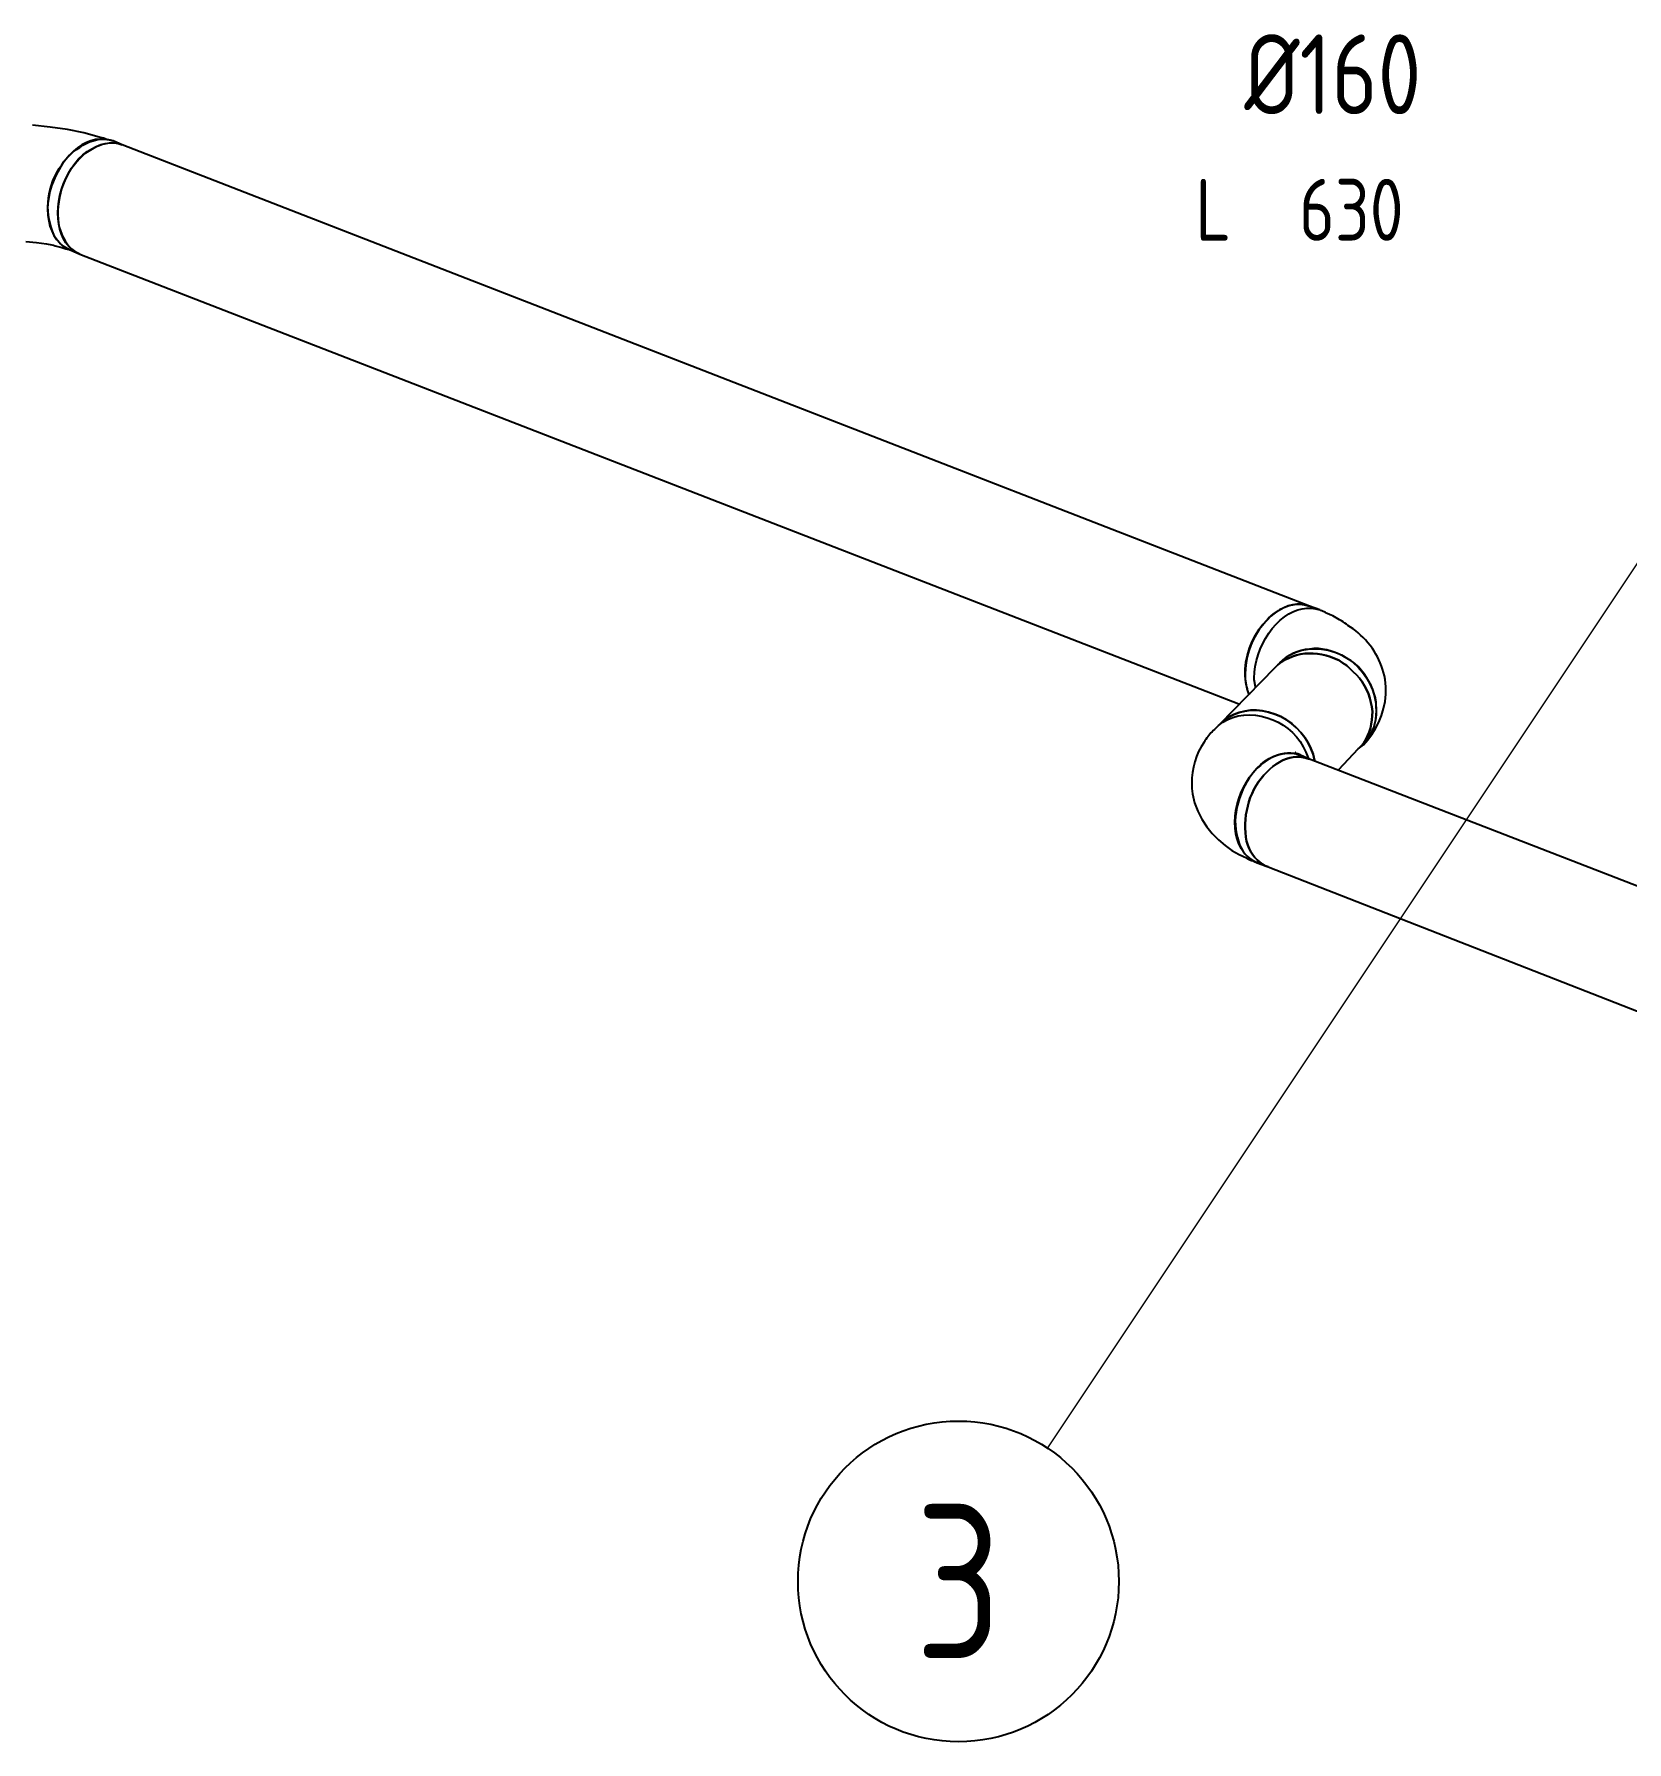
# Model space of a CAD drawing. Header units: metres. Extents: x 20 to 415, y 5 to 292.
# Drawn here: x 200.93 to 226.75, y 162.22 to 189.9 of the extents above; entities that cross this region are included whole.
import ezdxf
from ezdxf.enums import TextEntityAlignment as Align

# ---------------------------------------------------------------- set-up
doc = ezdxf.new("R2010")
doc.units = ezdxf.units.M
for name, color, linetype in [('ВОЗДУХОВОДЫ', 7, 'Continuous'), ('ОБОЗНАЧЕНИЯ', 7, 'Continuous'), ('ПОЗИЦИИ', 1, 'Continuous')]:
    doc.layers.add(name, color=color, linetype=linetype)
doc.styles.add('GOST', font='isocpeur.ttf')

msp = doc.modelspace()

# ---------------------------------------------------------------- linework, layer by layer
at = {"layer": 'ВОЗДУХОВОДЫ'}
for points in [[(202.191, 188.165), (202.172, 188.172), (202.153, 188.178), (202.134, 188.184), (202.115, 188.19), (202.095, 188.197), (202.074, 188.203), (202.053, 188.209), (202.031, 188.215), (202.007, 188.222), (201.983, 188.228), (201.735, 188.296), (201.47, 188.35), (201.192, 188.391), (200.903, 188.419)], [(202.212, 188.165), (202.142, 188.185), (202.07, 188.195), (201.997, 188.196), (201.924, 188.187), (201.85, 188.168), (201.777, 188.14), (201.705, 188.103), (201.635, 188.056), (201.568, 188.001), (201.504, 187.936), (201.443, 187.865), (201.387, 187.787), (201.335, 187.705), (201.289, 187.619), (201.249, 187.53), (201.214, 187.438), (201.187, 187.345), (201.167, 187.251), (201.154, 187.156), (201.15, 187.061)], [(201.525, 186.395), (201.476, 186.416), (201.43, 186.442), (201.387, 186.474), (201.347, 186.51), (201.311, 186.551), (201.279, 186.597), (201.25, 186.649), (201.226, 186.705), (201.206, 186.766), (201.191, 186.832), (201.175, 186.896), (201.164, 186.962), (201.157, 187.029), (201.155, 187.098), (201.158, 187.168), (201.164, 187.239), (201.176, 187.309), (201.191, 187.38), (201.21, 187.45), (201.233, 187.52), (201.266, 187.588), (201.301, 187.654), (201.338, 187.718), (201.378, 187.779), (201.42, 187.837), (201.465, 187.892), (201.513, 187.942), (201.563, 187.987), (201.615, 188.027), (201.67, 188.061), (201.722, 188.096), (201.775, 188.126), (201.829, 188.151), (201.885, 188.17), (201.941, 188.184), (201.997, 188.192), (202.053, 188.194), (202.108, 188.191), (202.161, 188.181), (202.212, 188.165)], [(201.316, 186.999), (201.32, 187.093), (201.331, 187.188), (201.349, 187.282), (201.374, 187.376), (201.405, 187.468), (201.442, 187.557), (201.486, 187.643), (201.535, 187.725), (201.59, 187.802), (201.65, 187.874), (201.72, 187.938), (201.791, 187.993), (201.864, 188.04), (201.938, 188.077), (202.012, 188.106), (202.084, 188.124), (202.156, 188.133), (202.226, 188.133), (202.294, 188.123), (202.358, 188.103)], [(202.358, 188.103), (202.307, 188.118), (202.255, 188.128), (202.203, 188.132), (202.149, 188.129), (202.095, 188.121), (202.04, 188.107), (201.984, 188.088), (201.928, 188.063), (201.872, 188.034), (201.816, 187.999), (201.766, 187.965), (201.717, 187.924), (201.669, 187.879), (201.622, 187.829), (201.577, 187.775), (201.534, 187.717), (201.495, 187.656), (201.459, 187.591), (201.427, 187.525), (201.4, 187.457), (201.377, 187.388), (201.357, 187.318), (201.342, 187.247), (201.33, 187.176), (201.322, 187.106), (201.317, 187.036), (201.317, 186.967), (201.32, 186.899), (201.327, 186.834), (201.337, 186.77), (201.357, 186.709), (201.38, 186.65), (201.405, 186.595), (201.433, 186.544), (201.465, 186.497), (201.499, 186.453), (201.537, 186.415), (201.578, 186.382), (201.622, 186.354), (201.67, 186.332)], [(202.358, 188.103), (202.212, 188.165)], [(221.603, 180.625), (202.358, 188.103)], [(201.15, 187.061), (201.154, 186.964), (201.167, 186.872), (201.187, 186.786), (201.216, 186.707), (201.251, 186.634), (201.294, 186.57), (201.343, 186.513), (201.398, 186.464), (201.458, 186.425), (201.525, 186.395)], [(201.67, 186.332), (201.605, 186.363), (201.546, 186.404), (201.493, 186.454), (201.447, 186.513), (201.408, 186.58), (201.375, 186.653), (201.349, 186.733), (201.331, 186.818), (201.32, 186.907), (201.316, 186.999)], [(200.796, 186.537), (200.967, 186.521), (201.129, 186.499), (201.159, 186.493), (201.189, 186.487), (201.217, 186.48), (201.244, 186.474), (201.269, 186.468), (201.294, 186.462), (201.317, 186.455), (201.339, 186.449), (201.359, 186.443), (201.379, 186.437), (201.397, 186.431), (201.414, 186.426), (201.43, 186.422), (201.445, 186.419), (201.46, 186.416), (201.473, 186.413), (201.487, 186.409), (201.499, 186.405), (201.512, 186.401), (201.525, 186.395)], [(201.525, 186.395), (201.67, 186.332)], [(201.67, 186.332), (220.458, 179.042)], [(220.624, 179.188), (220.592, 179.286), (220.572, 179.389), (220.562, 179.497), (220.563, 179.607), (220.575, 179.719), (220.597, 179.832), (220.63, 179.942), (220.674, 180.05), (220.727, 180.153), (220.791, 180.251), (220.863, 180.345), (220.939, 180.428), (221.02, 180.498), (221.104, 180.556), (221.189, 180.602), (221.275, 180.634), (221.361, 180.653), (221.445, 180.659), (221.526, 180.649), (221.603, 180.625)], [(221.603, 180.625), (221.539, 180.645), (221.472, 180.656), (221.402, 180.656), (221.331, 180.647), (221.26, 180.628), (221.188, 180.6), (221.117, 180.563), (221.047, 180.516), (220.98, 180.461), (220.916, 180.396), (220.85, 180.325), (220.791, 180.247), (220.738, 180.165), (220.692, 180.08), (220.653, 179.99), (220.621, 179.899), (220.595, 179.805), (220.577, 179.71), (220.566, 179.616), (220.562, 179.522)], [(220.708, 179.459), (220.712, 179.553), (220.724, 179.648), (220.745, 179.742), (220.772, 179.836), (220.807, 179.928), (220.847, 180.017), (220.893, 180.103), (220.945, 180.185), (221.001, 180.262), (221.062, 180.334), (221.131, 180.398), (221.201, 180.454), (221.272, 180.5), (221.344, 180.538), (221.416, 180.566), (221.488, 180.584), (221.559, 180.594), (221.63, 180.593), (221.7, 180.583), (221.77, 180.563)], [(221.77, 180.563), (221.603, 180.625)], [(222.478, 178.376), (222.55, 178.456), (222.617, 178.544), (222.676, 178.641), (222.729, 178.744), (222.772, 178.853), (222.806, 178.965), (222.83, 179.082), (222.843, 179.2), (222.844, 179.319), (222.832, 179.438), (222.819, 179.494), (222.804, 179.548), (222.788, 179.601), (222.771, 179.653), (222.751, 179.704), (222.73, 179.753), (222.707, 179.801), (222.681, 179.848), (222.654, 179.894), (222.624, 179.938), (222.586, 179.987), (222.549, 180.033), (222.511, 180.077), (222.473, 180.118), (222.434, 180.157), (222.394, 180.193), (222.354, 180.227), (222.313, 180.258), (222.271, 180.287), (222.228, 180.313), (222.202, 180.332), (222.176, 180.35), (222.148, 180.369), (222.121, 180.387), (222.093, 180.404), (222.065, 180.421), (222.037, 180.437), (222.009, 180.452), (221.983, 180.467), (221.957, 180.48), (221.939, 180.486), (221.92, 180.494), (221.901, 180.503), (221.882, 180.512), (221.864, 180.521), (221.845, 180.531), (221.826, 180.54), (221.807, 180.548), (221.789, 180.556), (221.77, 180.563)], [(222.478, 178.376), (222.52, 178.427), (222.558, 178.481), (222.591, 178.537), (222.62, 178.596), (222.645, 178.657), (222.664, 178.721), (222.678, 178.787), (222.687, 178.856), (222.689, 178.927), (222.686, 179.001), (222.683, 179.07), (222.672, 179.138), (222.655, 179.206), (222.632, 179.273), (222.603, 179.339), (222.569, 179.404), (222.531, 179.468), (222.489, 179.529), (222.443, 179.589), (222.395, 179.646), (222.337, 179.695), (222.278, 179.739), (222.216, 179.779), (222.152, 179.815), (222.087, 179.847), (222.021, 179.875), (221.954, 179.897), (221.886, 179.916), (221.818, 179.929), (221.749, 179.938), (221.675, 179.936), (221.604, 179.93), (221.535, 179.92), (221.469, 179.905), (221.405, 179.886), (221.344, 179.862), (221.285, 179.832), (221.229, 179.797), (221.175, 179.756), (221.124, 179.709)], [(221.124, 179.709), (221.203, 179.778), (221.29, 179.834), (221.383, 179.878), (221.482, 179.909), (221.585, 179.928), (221.691, 179.934), (221.799, 179.928), (221.908, 179.909), (222.017, 179.878), (222.124, 179.834), (222.221, 179.779), (222.31, 179.713), (222.392, 179.638), (222.466, 179.555), (222.53, 179.464), (222.584, 179.368), (222.628, 179.266), (222.66, 179.16), (222.68, 179.05), (222.686, 178.938)], [(222.395, 178.313), (222.442, 178.36), (222.483, 178.41), (222.518, 178.465), (222.547, 178.523), (222.572, 178.584), (222.591, 178.648), (222.606, 178.714), (222.616, 178.781), (222.622, 178.849), (222.624, 178.917), (222.615, 178.992), (222.601, 179.065), (222.583, 179.136), (222.559, 179.205), (222.53, 179.272), (222.496, 179.336), (222.458, 179.398), (222.414, 179.456), (222.365, 179.512), (222.311, 179.563), (222.259, 179.617), (222.202, 179.665), (222.142, 179.709), (222.078, 179.747), (222.012, 179.779), (221.944, 179.806), (221.875, 179.827), (221.805, 179.842), (221.735, 179.852), (221.666, 179.855), (221.597, 179.858), (221.529, 179.855), (221.461, 179.846), (221.395, 179.831), (221.33, 179.811), (221.267, 179.784), (221.206, 179.753), (221.148, 179.715), (221.093, 179.673), (221.041, 179.626)], [(221.041, 179.626), (221.093, 179.673), (221.148, 179.715), (221.206, 179.753), (221.267, 179.784), (221.33, 179.811), (221.395, 179.831), (221.461, 179.846), (221.529, 179.855), (221.597, 179.858), (221.666, 179.855), (221.735, 179.852), (221.805, 179.842), (221.875, 179.827), (221.944, 179.806), (222.012, 179.779), (222.078, 179.747), (222.142, 179.709), (222.202, 179.666), (222.259, 179.617), (222.311, 179.563), (222.365, 179.512), (222.414, 179.456), (222.458, 179.398), (222.496, 179.336), (222.53, 179.272), (222.559, 179.205), (222.583, 179.136), (222.601, 179.065), (222.615, 178.992), (222.624, 178.917), (222.622, 178.849), (222.616, 178.781), (222.606, 178.714), (222.591, 178.648), (222.572, 178.584), (222.547, 178.523), (222.518, 178.465), (222.483, 178.41), (222.442, 178.36), (222.395, 178.313)], [(221.124, 179.709), (221.041, 179.626)], [(221.041, 179.626), (220.145, 178.709)], [(220.562, 179.522), (220.562, 179.485), (220.564, 179.449), (220.567, 179.414), (220.572, 179.38), (220.577, 179.347), (220.584, 179.315), (220.592, 179.283), (220.602, 179.251), (220.612, 179.219), (220.624, 179.188)], [(220.728, 179.313), (220.728, 179.326), (220.726, 179.341), (220.724, 179.355), (220.721, 179.37), (220.718, 179.386), (220.715, 179.402), (220.712, 179.417), (220.71, 179.432), (220.708, 179.446), (220.708, 179.459)], [(220.062, 178.626), (220.128, 178.69), (220.201, 178.743), (220.279, 178.787), (220.362, 178.821), (220.45, 178.845), (220.54, 178.858), (220.633, 178.862), (220.727, 178.856), (220.822, 178.84), (220.916, 178.813), (221.008, 178.784), (221.095, 178.744), (221.178, 178.696), (221.255, 178.64), (221.327, 178.577), (221.393, 178.506), (221.452, 178.429), (221.503, 178.347), (221.547, 178.26), (221.582, 178.168)], [(221.687, 178.126), (221.662, 178.225), (221.627, 178.32), (221.583, 178.411), (221.528, 178.498), (221.465, 178.579), (221.394, 178.654), (221.315, 178.722), (221.23, 178.782), (221.138, 178.834), (221.041, 178.876), (220.941, 178.908), (220.842, 178.929), (220.744, 178.938), (220.648, 178.937), (220.554, 178.925), (220.463, 178.903), (220.377, 178.87), (220.294, 178.827), (220.217, 178.773), (220.145, 178.709)], [(220.145, 178.709), (220.217, 178.773), (220.294, 178.827), (220.377, 178.87), (220.463, 178.903), (220.554, 178.925), (220.648, 178.937), (220.744, 178.938), (220.842, 178.929), (220.941, 178.908), (221.041, 178.876), (221.138, 178.834), (221.23, 178.782), (221.316, 178.722), (221.394, 178.654), (221.465, 178.579), (221.528, 178.498), (221.583, 178.411), (221.627, 178.32), (221.662, 178.225), (221.687, 178.126)], [(222.686, 178.938), (222.684, 178.876), (222.679, 178.814), (222.669, 178.753), (222.655, 178.692), (222.637, 178.634), (222.614, 178.577), (222.587, 178.522), (222.556, 178.471), (222.519, 178.422), (222.478, 178.376)], [(220.062, 178.626), (220.043, 178.607), (220.025, 178.588), (220.006, 178.569), (219.988, 178.55), (219.971, 178.53), (219.954, 178.509), (219.938, 178.488), (219.923, 178.465), (219.908, 178.442), (219.895, 178.418), (219.848, 178.346), (219.808, 178.269), (219.773, 178.188), (219.745, 178.103), (219.723, 178.017), (219.708, 177.929), (219.698, 177.841), (219.695, 177.753), (219.698, 177.668), (219.708, 177.584), (219.742, 177.438), (219.793, 177.3), (219.859, 177.171), (219.938, 177.05), (220.028, 176.939), (220.128, 176.838), (220.235, 176.747), (220.348, 176.667), (220.464, 176.599), (220.583, 176.543), (220.594, 176.537), (220.606, 176.531), (220.616, 176.525), (220.625, 176.52), (220.635, 176.515), (220.644, 176.51), (220.654, 176.507), (220.664, 176.504), (220.675, 176.502), (220.687, 176.501)], [(220.145, 178.709), (220.062, 178.626)], [(222.082, 177.98), (222.395, 178.313)], [(222.395, 178.313), (222.478, 178.376)], [(220.395, 177.126), (220.4, 177.221), (220.412, 177.315), (220.432, 177.41), (220.46, 177.503), (220.494, 177.595), (220.535, 177.684), (220.581, 177.77), (220.632, 177.852), (220.689, 177.929), (220.749, 178.001), (220.814, 178.06), (220.881, 178.111), (220.951, 178.154), (221.022, 178.189), (221.096, 178.215), (221.169, 178.232), (221.243, 178.241), (221.316, 178.24), (221.387, 178.229), (221.457, 178.209)], [(221.457, 178.209), (221.407, 178.226), (221.355, 178.237), (221.302, 178.243), (221.249, 178.243), (221.194, 178.238), (221.14, 178.227), (221.084, 178.211), (221.028, 178.189), (220.972, 178.16), (220.916, 178.126), (220.861, 178.087), (220.809, 178.044), (220.759, 177.997), (220.712, 177.948), (220.669, 177.894), (220.628, 177.838), (220.591, 177.779), (220.557, 177.717), (220.526, 177.652), (220.499, 177.584), (220.471, 177.51), (220.447, 177.435), (220.428, 177.361), (220.414, 177.287), (220.406, 177.215), (220.402, 177.144), (220.403, 177.074), (220.409, 177.006), (220.421, 176.94), (220.437, 176.876), (220.452, 176.816), (220.471, 176.759), (220.496, 176.706), (220.524, 176.658), (220.557, 176.613), (220.593, 176.573), (220.632, 176.538), (220.675, 176.507), (220.721, 176.481), (220.77, 176.46)], [(221.603, 178.147), (221.553, 178.163), (221.501, 178.174), (221.448, 178.18), (221.394, 178.181), (221.34, 178.176), (221.285, 178.165), (221.23, 178.149), (221.174, 178.126), (221.118, 178.098), (221.062, 178.064), (221.012, 178.024), (220.962, 177.981), (220.914, 177.935), (220.867, 177.885), (220.822, 177.832), (220.78, 177.776), (220.74, 177.717), (220.704, 177.654), (220.673, 177.589), (220.645, 177.522), (220.622, 177.453), (220.603, 177.382), (220.587, 177.311), (220.575, 177.24), (220.567, 177.168), (220.563, 177.096), (220.562, 177.025), (220.565, 176.954), (220.572, 176.883), (220.583, 176.814), (220.603, 176.753), (220.627, 176.697), (220.655, 176.644), (220.686, 176.595), (220.721, 176.551), (220.758, 176.511), (220.799, 176.476), (220.842, 176.445), (220.888, 176.418), (220.937, 176.397)], [(220.937, 176.397), (220.888, 176.418), (220.842, 176.445), (220.799, 176.476), (220.758, 176.511), (220.721, 176.551), (220.686, 176.595), (220.655, 176.644), (220.627, 176.697), (220.603, 176.753), (220.583, 176.814), (220.572, 176.883), (220.565, 176.954), (220.562, 177.025), (220.563, 177.096), (220.567, 177.168), (220.575, 177.24), (220.587, 177.311), (220.603, 177.382), (220.622, 177.453), (220.645, 177.522), (220.673, 177.589), (220.704, 177.654), (220.74, 177.717), (220.78, 177.776), (220.822, 177.832), (220.867, 177.885), (220.914, 177.935), (220.962, 177.981), (221.012, 178.024), (221.062, 178.064), (221.118, 178.098), (221.174, 178.126), (221.23, 178.149), (221.285, 178.165), (221.34, 178.176), (221.394, 178.181), (221.448, 178.18), (221.501, 178.174), (221.553, 178.163), (221.603, 178.147)], [(221.457, 178.209), (221.451, 178.215), (221.445, 178.22), (221.439, 178.223), (221.432, 178.226), (221.426, 178.228), (221.42, 178.229), (221.414, 178.23), (221.407, 178.23), (221.401, 178.23), (221.395, 178.23), (221.389, 178.236), (221.385, 178.24), (221.381, 178.244), (221.379, 178.247), (221.377, 178.248), (221.375, 178.25), (221.375, 178.251), (221.374, 178.251), (221.374, 178.251), (221.374, 178.251)], [(221.374, 178.251), (221.395, 178.23)], [(221.603, 178.147), (221.457, 178.209)], [(228.539, 175.46), (221.603, 178.147)], [(220.77, 176.46), (220.704, 176.49), (220.643, 176.529), (220.588, 176.577), (220.539, 176.634), (220.497, 176.699), (220.461, 176.772), (220.433, 176.851), (220.412, 176.937), (220.4, 177.029), (220.395, 177.126)], [(220.687, 176.501), (220.749, 176.46)], [(220.77, 176.46), (220.937, 176.397)], [(220.937, 176.397), (227.873, 173.69)]]:
    msp.add_lwpolyline(points, dxfattribs=at)
at = {"layer": 'ПОЗИЦИИ', "lineweight": 20}
msp.add_lwpolyline([(227.914, 182.817), (217.356, 166.98)], dxfattribs=at)
at = {"layer": 'ПОЗИЦИИ'}
msp.add_circle((215.914, 164.817), 2.6, dxfattribs=at)

# ---------------------------------------------------------------- texts
at = {"layer": 'ОБОЗНАЧЕНИЯ', "style": 'GOST', "width": 0.8}
for s, height, p in [('%%c160', 1.2921, (220.548, 188.6)), ('L', 1.003, (219.756, 186.548)), ('630', 1.003, (221.435, 186.548))]:
    msp.add_text(s, height=height, dxfattribs=at).set_placement(p)
at = {"layer": 'ПОЗИЦИИ', "style": 'GOST', "width": 0.8}
msp.add_text('3', height=2.5, dxfattribs=at).set_placement((215.914, 163.567), align=Align.CENTER)

doc.saveas('drawing.dxf')
